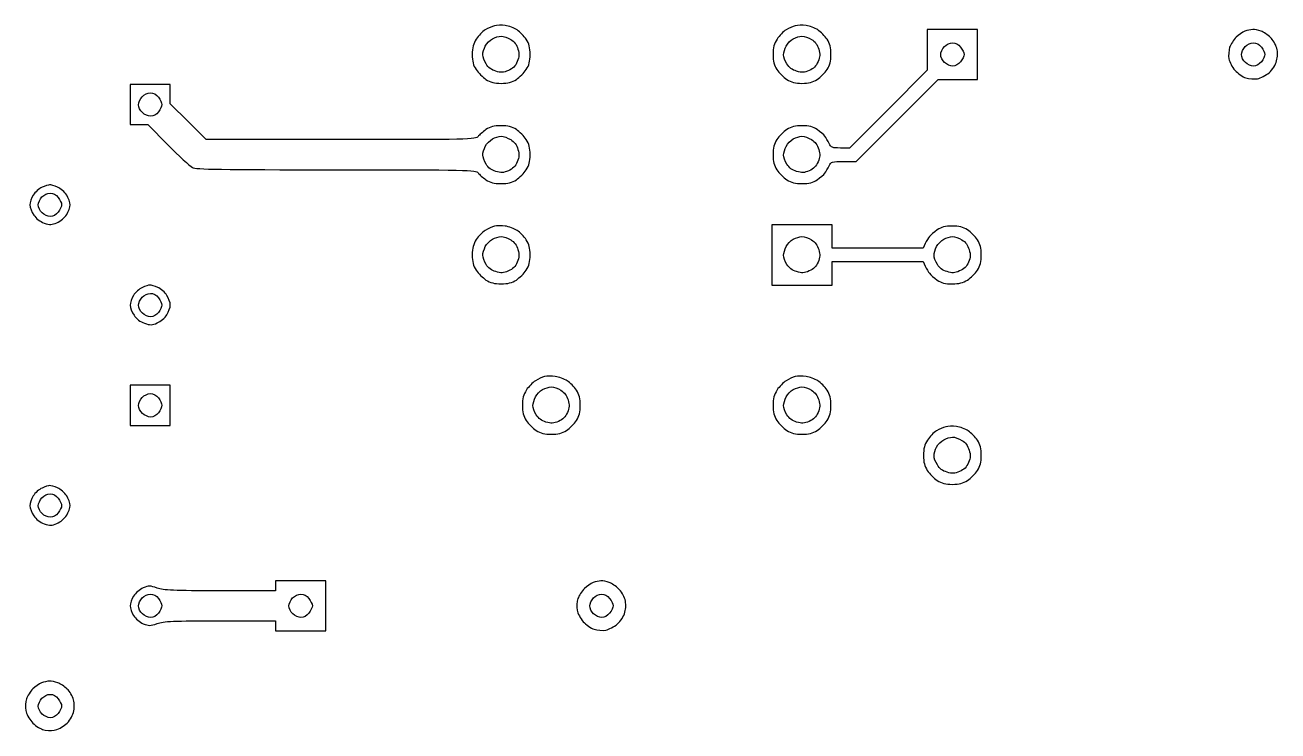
# Model space of a CAD drawing. Extents: x 10 to 117, y 25 to 87.
# Drawn here: x 16.31 to 56.64, y 64.07 to 86.8 of the extents above; entities that cross this region are included whole.
import ezdxf

# ---------------------------------------------------------------- set-up
doc = ezdxf.new("R2010")
doc.units = 0
doc.layers.get('0').update_dxf_attribs({"linetype": 'CONTINUOUS'})

msp = doc.modelspace()

# ---------------------------------------------------------------- linework, layer by layer
at = {"color": 7}
for p, q in [((31.763533, 86.787147), (31.763533, 86.787146)), ((41.447537, 86.787147), (41.447537, 86.787146)), ((31.634399, 86.448206), (31.634413, 86.448206)), ((41.318431, 86.448206), (41.318417, 86.448206)), ((46.160419, 86.663406), (45.353419, 86.663406)), ((45.353419, 86.663406), (45.353419, 86.001666)), ((46.967419, 86.663406), (46.160419, 86.663406)), ((46.160419, 86.663406), (46.160419, 86.663406)), ((46.967419, 85.856405), (46.967419, 86.663406)), ((55.828283, 86.658024), (55.828283, 86.658026)), ((45.353419, 86.001666), (45.353419, 85.345305)), ((46.16581, 86.233006), (46.16581, 86.233006)), ((55.849788, 86.233006), (55.849788, 86.233006)), ((46.967419, 85.049405), (46.967419, 85.856405)), ((45.353419, 85.345305), (44.099878, 84.091765)), ((20.336408, 84.888005), (19.690808, 84.888005)), ((19.690808, 84.888005), (19.690808, 84.242405)), ((20.982009, 84.888005), (20.336408, 84.888005)), ((20.336408, 84.888005), (20.336408, 84.888005)), ((20.982009, 84.581345), (20.982009, 84.888005)), ((44.385018, 83.731305), (45.70312, 85.049405)), ((45.70312, 85.049405), (46.33258, 85.049405)), ((46.33258, 85.049405), (46.967419, 85.049405)), ((20.341788, 84.619005), (20.341788, 84.619005)), ((20.982009, 84.269305), (20.982009, 84.581345)), ((19.690808, 84.242405), (19.690808, 83.596805)), ((21.557669, 83.693645), (20.982009, 84.269305)), ((44.099878, 84.091765), (42.851716, 82.843604)), ((19.690808, 83.596805), (19.975948, 83.596805)), ((19.975948, 83.596805), (20.255708, 83.596805)), ((20.255708, 83.596805), (20.901309, 82.945824)), ((22.138709, 83.112604), (21.557669, 83.693645)), ((43.066916, 82.413204), (44.385018, 83.731305)), ((26.480371, 83.112604), (22.138709, 83.112604)), ((31.634399, 83.220205), (31.634413, 83.220204)), ((41.318442, 83.220205), (41.318428, 83.220204)), ((42.851716, 82.843604), (42.555818, 82.843604)), ((42.663418, 82.413204), (43.066916, 82.413204)), ((17.097647, 81.660005), (17.097647, 81.660004)), ((17.113787, 81.391004), (17.113787, 81.391004)), ((31.763533, 80.331144), (31.763533, 80.331143)), ((41.318417, 80.368803), (40.350017, 80.368803)), ((40.350017, 80.368803), (40.350017, 79.400403)), ((42.286817, 80.368803), (41.318417, 80.368803)), ((41.318417, 80.368803), (41.318417, 80.368803)), ((42.286817, 79.992203), (42.286817, 80.368803)), ((31.634399, 79.992204), (31.634413, 79.992203)), ((41.318431, 79.992204), (41.318417, 79.992203)), ((42.286817, 79.615603), (42.286817, 79.992203)), ((46.160433, 79.992204), (46.160419, 79.992203)), ((43.755558, 79.615603), (42.286817, 79.615603)), ((45.218917, 79.615603), (43.755558, 79.615603)), ((45.288858, 79.766243), (45.218917, 79.615603)), ((40.350017, 79.400403), (40.350017, 78.432002)), ((42.286817, 78.808603), (42.286817, 79.185203)), ((42.286817, 79.185203), (43.755558, 79.185203)), ((43.755558, 79.185203), (45.218917, 79.185203)), ((45.218917, 79.185203), (45.288858, 79.039943)), ((42.286817, 78.432002), (42.286817, 78.808603)), ((20.325648, 78.432004), (20.325648, 78.432002)), ((40.350017, 78.432002), (41.318417, 78.432002)), ((41.318417, 78.432002), (42.286817, 78.432002)), ((20.341789, 78.163002), (20.341789, 78.163002)), ((33.377533, 75.489142), (33.377533, 75.489141)), ((41.447537, 75.489142), (41.447537, 75.489141)), ((20.336408, 75.204001), (19.690808, 75.204001)), ((19.690808, 75.204001), (19.690808, 74.558401)), ((20.982009, 75.204001), (20.336408, 75.204001)), ((20.336408, 75.204001), (20.336408, 75.204001)), ((20.982009, 74.558401), (20.982009, 75.204001)), ((33.248428, 75.150202), (33.248414, 75.150201)), ((41.318431, 75.150202), (41.318417, 75.150201)), ((20.341788, 74.935001), (20.341788, 74.935001)), ((19.690808, 74.558401), (19.690808, 73.912801)), ((20.982009, 73.912801), (20.982009, 74.558401)), ((19.690808, 73.912801), (20.336408, 73.912801)), ((20.336408, 73.912801), (20.982009, 73.912801)), ((46.289539, 73.875141), (46.289539, 73.875141)), ((46.160433, 73.536201), (46.160419, 73.5362)), ((17.097647, 71.976001), (17.097647, 71.976)), ((17.113787, 71.707), (17.113787, 71.707)), ((24.37141, 68.586598), (22.590629, 68.586598)), ((25.17841, 68.909398), (24.37141, 68.909398)), ((24.37141, 68.909398), (24.37141, 68.747998)), ((24.37141, 68.747998), (24.37141, 68.586598)), ((25.17841, 68.909397), (25.17841, 68.909398)), ((25.985411, 68.909397), (25.17841, 68.909397)), ((25.985411, 68.102396), (25.985411, 68.909397)), ((34.846271, 68.90402), (34.846274, 68.904018)), ((20.341788, 68.478998), (20.341788, 68.478998)), ((25.18379, 68.478998), (25.18379, 68.478998)), ((34.867808, 68.478998), (34.867808, 68.478998)), ((25.985411, 67.295396), (25.985411, 68.102396)), ((22.590629, 67.618196), (24.37141, 67.618196)), ((24.37141, 67.618196), (24.37141, 67.456796)), ((24.37141, 67.456796), (24.37141, 67.295396)), ((24.37141, 67.295396), (25.17841, 67.295396)), ((25.17841, 67.295396), (25.985411, 67.295396)), ((17.092267, 65.676023), (17.092267, 65.676017)), ((17.113787, 65.250997), (17.113787, 65.250997))]:
    msp.add_line(p, q, dxfattribs=at)
for points in [[(31.419213, 86.781767), (31.343894, 86.760247), (31.209392, 86.701067), (31.123314, 86.647267)], [(31.763533, 86.787146), (31.650553, 86.803286), (31.494532, 86.797907), (31.419213, 86.781767)], [(32.145515, 86.647267), (32.054052, 86.706447), (31.881894, 86.771007), (31.763533, 86.787147)], [(41.103217, 86.781767), (41.027898, 86.760247), (40.893396, 86.701067), (40.807318, 86.647267)], [(41.447537, 86.787146), (41.334557, 86.803286), (41.178536, 86.797907), (41.103217, 86.781767)], [(41.829516, 86.647267), (41.738056, 86.706447), (41.565898, 86.771007), (41.447537, 86.787147)], [(30.832792, 86.351367), (30.735953, 86.200726), (30.703672, 86.076986), (30.703672, 85.856406)], [(31.123314, 86.647267), (31.031852, 86.593467), (30.902732, 86.458967), (30.832792, 86.351367)], [(31.1233, 86.125406), (31.166339, 86.211486), (31.273939, 86.319086), (31.354638, 86.362126)], [(31.354638, 86.362126), (31.435339, 86.410546), (31.559079, 86.442826), (31.634399, 86.448206)], [(31.634413, 86.448206), (31.709733, 86.448206), (31.844234, 86.399786), (31.941073, 86.340606)], [(31.941073, 86.340606), (32.054052, 86.276046), (32.134754, 86.168446), (32.172413, 86.028566)], [(32.441413, 86.345987), (32.371473, 86.448207), (32.236974, 86.588087), (32.145515, 86.647267)], [(32.565154, 85.856406), (32.565154, 86.076986), (32.532873, 86.200726), (32.441413, 86.345987)], [(40.516796, 86.351367), (40.419957, 86.200726), (40.387676, 86.076986), (40.387676, 85.856406)], [(40.807318, 86.647267), (40.715856, 86.593467), (40.586736, 86.458967), (40.516796, 86.351367)], [(40.807332, 86.125406), (40.850371, 86.211486), (40.957971, 86.319086), (41.03867, 86.362126)], [(41.03867, 86.362126), (41.119371, 86.410546), (41.243112, 86.442826), (41.318431, 86.448206)], [(41.318417, 86.448206), (41.393737, 86.448206), (41.528238, 86.399786), (41.625077, 86.340606)], [(41.625077, 86.340606), (41.738056, 86.276046), (41.818758, 86.168446), (41.856417, 86.028566)], [(42.125417, 86.345987), (42.055477, 86.448207), (41.920978, 86.588087), (41.829516, 86.647267)], [(42.249158, 85.856406), (42.249158, 86.076986), (42.216877, 86.200726), (42.125417, 86.345987)], [(55.295662, 86.410546), (55.214963, 86.329846), (55.118121, 86.184586), (55.085844, 86.087746)], [(55.575423, 86.604226), (55.500103, 86.571946), (55.376363, 86.485866), (55.295662, 86.410546)], [(55.828283, 86.658026), (55.763722, 86.658026), (55.650742, 86.631124), (55.575423, 86.604226)], [(56.097283, 86.604224), (56.011202, 86.636504), (55.892844, 86.663404), (55.828283, 86.658024)], [(56.398564, 86.405164), (56.312483, 86.485864), (56.177984, 86.577324), (56.097283, 86.604224)], [(56.603003, 86.060844), (56.570722, 86.173824), (56.479262, 86.329844), (56.398564, 86.405164)], [(31.042599, 85.845646), (31.042599, 85.915586), (31.080258, 86.039326), (31.1233, 86.125406)], [(32.172413, 86.028566), (32.226213, 85.861785), (32.220834, 85.786465), (32.15088, 85.625065)], [(40.726631, 85.845646), (40.726631, 85.915586), (40.764291, 86.039326), (40.807332, 86.125406)], [(41.856417, 86.028566), (41.910217, 85.861785), (41.904838, 85.786465), (41.834912, 85.625065)], [(45.78383, 85.851025), (45.78383, 85.920966), (45.83763, 86.039326), (45.902191, 86.109266)], [(45.902191, 86.109266), (45.96675, 86.179206), (46.079729, 86.233006), (46.16581, 86.233006)], [(46.16581, 86.233006), (46.262651, 86.233006), (46.354111, 86.184586), (46.424051, 86.093126)], [(46.424051, 86.093126), (46.48861, 86.012426), (46.537031, 85.910206), (46.537031, 85.856405)], [(55.085844, 86.087746), (55.053563, 85.985526), (55.042802, 85.818745), (55.06431, 85.716525)], [(55.467809, 85.851025), (55.467809, 85.920966), (55.521609, 86.039326), (55.58617, 86.109266)], [(55.58617, 86.109266), (55.650728, 86.179206), (55.763708, 86.233006), (55.849788, 86.233006)], [(55.849788, 86.233006), (55.94663, 86.233006), (56.03809, 86.184586), (56.10803, 86.093126)], [(56.10803, 86.093126), (56.172588, 86.012426), (56.221009, 85.910206), (56.221009, 85.856405)], [(56.597612, 85.646584), (56.635272, 85.791844), (56.640651, 85.920964), (56.603003, 86.060844)], [(30.703672, 85.856406), (30.703672, 85.635826), (30.735953, 85.512086), (30.827413, 85.366826)], [(31.150199, 85.549746), (31.09102, 85.646586), (31.042599, 85.775706), (31.042599, 85.845646)], [(31.462238, 85.318406), (31.32236, 85.356066), (31.21476, 85.436766), (31.150199, 85.549746)], [(32.15088, 85.625065), (32.091701, 85.479805), (32.010999, 85.399105), (31.865739, 85.339925)], [(32.441413, 85.366826), (32.532873, 85.512086), (32.565154, 85.635826), (32.565154, 85.856406)], [(40.387676, 85.856406), (40.387676, 85.635826), (40.419957, 85.512086), (40.511417, 85.366826)], [(40.834231, 85.549746), (40.775052, 85.646586), (40.726631, 85.775706), (40.726631, 85.845646)], [(41.14627, 85.318406), (41.006392, 85.356066), (40.898792, 85.436766), (40.834231, 85.549746)], [(41.834912, 85.625065), (41.77573, 85.479805), (41.695031, 85.399105), (41.549772, 85.339925)], [(42.125417, 85.366826), (42.216877, 85.512086), (42.249158, 85.635826), (42.249158, 85.856406)], [(45.907571, 85.598165), (45.83763, 85.662725), (45.78383, 85.775705), (45.78383, 85.851025)], [(46.171191, 85.479805), (46.095869, 85.479805), (45.977511, 85.533605), (45.907571, 85.598165)], [(46.424051, 85.619685), (46.354111, 85.533605), (46.262651, 85.479805), (46.171191, 85.479805)], [(46.537031, 85.856405), (46.537031, 85.802605), (46.48861, 85.700385), (46.424051, 85.619685)], [(55.06431, 85.716525), (55.080453, 85.614305), (55.166531, 85.447525), (55.257991, 85.345305)], [(55.591549, 85.598165), (55.521609, 85.662725), (55.467809, 85.775705), (55.467809, 85.851025)], [(55.85517, 85.479805), (55.779848, 85.479805), (55.661489, 85.533605), (55.591549, 85.598165)], [(56.10803, 85.619685), (56.03809, 85.533605), (55.94663, 85.479805), (55.85517, 85.479805)], [(56.221009, 85.856405), (56.221009, 85.802605), (56.172588, 85.700385), (56.10803, 85.619685)], [(56.355511, 85.269984), (56.468493, 85.366824), (56.565332, 85.522844), (56.597612, 85.646584)], [(30.827413, 85.366826), (30.897353, 85.264606), (31.042613, 85.119346), (31.144834, 85.049406)], [(31.865739, 85.339925), (31.704339, 85.269985), (31.62902, 85.264605), (31.462238, 85.318406)], [(32.123992, 85.049406), (32.226213, 85.119346), (32.371473, 85.264606), (32.441413, 85.366826)], [(40.511417, 85.366826), (40.581357, 85.264606), (40.726617, 85.119346), (40.828838, 85.049406)], [(41.549772, 85.339925), (41.388371, 85.269985), (41.313052, 85.264605), (41.14627, 85.318406)], [(41.807996, 85.049406), (41.910217, 85.119346), (42.055477, 85.264606), (42.125417, 85.366826)], [(55.257991, 85.345305), (55.344071, 85.248465), (55.505471, 85.135485), (55.607692, 85.103205)], [(55.984292, 85.076304), (56.08651, 85.092444), (56.253293, 85.183904), (56.355511, 85.269984)], [(31.144834, 85.049406), (31.290093, 84.957946), (31.413834, 84.925666), (31.634413, 84.925666)], [(31.634413, 84.925666), (31.854992, 84.925666), (31.978733, 84.957946), (32.123992, 85.049406)], [(40.828838, 85.049406), (40.974097, 84.957946), (41.097838, 84.925666), (41.318417, 84.925666)], [(41.318417, 84.925666), (41.538996, 84.925666), (41.662737, 84.957946), (41.807996, 85.049406)], [(55.607692, 85.103205), (55.70991, 85.065545), (55.882072, 85.054785), (55.984292, 85.076304)], [(19.959807, 84.237025), (19.959807, 84.306965), (20.013607, 84.425325), (20.078167, 84.495265)], [(20.078167, 84.495265), (20.142727, 84.565205), (20.255708, 84.619005), (20.341788, 84.619005)], [(20.341788, 84.619005), (20.438628, 84.619005), (20.530088, 84.570585), (20.600028, 84.479125)], [(20.600028, 84.479125), (20.664588, 84.398425), (20.713008, 84.296205), (20.713008, 84.242405)], [(20.083547, 83.984165), (20.013607, 84.048725), (19.959807, 84.161705), (19.959807, 84.237025)], [(20.347168, 83.865805), (20.271848, 83.865805), (20.153487, 83.919605), (20.083547, 83.984165)], [(20.600028, 84.005685), (20.530088, 83.919605), (20.438628, 83.865805), (20.347168, 83.865805)], [(20.713008, 84.242405), (20.713008, 84.188605), (20.664588, 84.086385), (20.600028, 84.005685)], [(31.629034, 83.559145), (31.397694, 83.559145), (31.284712, 83.532243), (31.144834, 83.435404)], [(32.123992, 83.435404), (31.978733, 83.526865), (31.854992, 83.559145), (31.629034, 83.559145)], [(41.323796, 83.559145), (41.097838, 83.559145), (40.974097, 83.526865), (40.828838, 83.435404)], [(41.807996, 83.435404), (41.668116, 83.532245), (41.555137, 83.559145), (41.323796, 83.559145)], [(30.891974, 83.209444), (30.827413, 83.117984), (30.590693, 83.112604), (26.480371, 83.112604)], [(31.144834, 83.435404), (31.042613, 83.365464), (30.929634, 83.263244), (30.891974, 83.209444)], [(31.1233, 82.897405), (31.166339, 82.983485), (31.273939, 83.091085), (31.354638, 83.134125)], [(31.354638, 83.134125), (31.435339, 83.182545), (31.559079, 83.214825), (31.634399, 83.220205)], [(31.634413, 83.220204), (31.709733, 83.220204), (31.844234, 83.171784), (31.941073, 83.112604)], [(31.941073, 83.112604), (32.054052, 83.048044), (32.134754, 82.940444), (32.172413, 82.800564)], [(32.441413, 83.117984), (32.371473, 83.220204), (32.226213, 83.365464), (32.123992, 83.435404)], [(32.565154, 82.628404), (32.565154, 82.848984), (32.532873, 82.972724), (32.441413, 83.117984)], [(40.511417, 83.117984), (40.419957, 82.972724), (40.387676, 82.848984), (40.387676, 82.628404)], [(40.828838, 83.435404), (40.726617, 83.365464), (40.581357, 83.220204), (40.511417, 83.117984)], [(40.807344, 82.897405), (40.850383, 82.983485), (40.957983, 83.091085), (41.038681, 83.134125)], [(41.038681, 83.134125), (41.119383, 83.182545), (41.243123, 83.214825), (41.318442, 83.220205)], [(41.318428, 83.220204), (41.393748, 83.220204), (41.528249, 83.171784), (41.625088, 83.112604)], [(41.625088, 83.112604), (41.738067, 83.048044), (41.818769, 82.940444), (41.856429, 82.800564)], [(42.055477, 83.220204), (42.023197, 83.268624), (41.910217, 83.360084), (41.807996, 83.435404)], [(42.189979, 82.994244), (42.152316, 83.074944), (42.093137, 83.177164), (42.055477, 83.220204)], [(20.901309, 82.945824), (21.256389, 82.590744), (21.611469, 82.262564), (21.692169, 82.219524)], [(31.042599, 82.617645), (31.042599, 82.687585), (31.080258, 82.811325), (31.1233, 82.897405)], [(32.172413, 82.800564), (32.226213, 82.633784), (32.220834, 82.558464), (32.15088, 82.397064)], [(40.726642, 82.617645), (40.726642, 82.687585), (40.764302, 82.811325), (40.807344, 82.897405)], [(41.856429, 82.800564), (41.910229, 82.633784), (41.904849, 82.558464), (41.834923, 82.397064)], [(42.555818, 82.843604), (42.286817, 82.843604), (42.254537, 82.854365), (42.189979, 82.994244)], [(31.150199, 82.321745), (31.09102, 82.418585), (31.042599, 82.547705), (31.042599, 82.617645)], [(31.462238, 82.090404), (31.32236, 82.128065), (31.21476, 82.208765), (31.150199, 82.321745)], [(32.15088, 82.397064), (32.091701, 82.251804), (32.010999, 82.171104), (31.865739, 82.111924)], [(32.441413, 82.138824), (32.532873, 82.284084), (32.565154, 82.407824), (32.565154, 82.628404)], [(40.387676, 82.628404), (40.387676, 82.407824), (40.419957, 82.284084), (40.511417, 82.138824)], [(40.834242, 82.321745), (40.775063, 82.418585), (40.726642, 82.547705), (40.726642, 82.617645)], [(41.146281, 82.090404), (41.006403, 82.128065), (40.898803, 82.208765), (40.834242, 82.321745)], [(41.834923, 82.397064), (41.775741, 82.251804), (41.695043, 82.171104), (41.549783, 82.111924)], [(42.189979, 82.267944), (42.254537, 82.407824), (42.276056, 82.413204), (42.663418, 82.413204)], [(21.692169, 82.219524), (21.815909, 82.154964), (22.536829, 82.144204), (26.329731, 82.144204)], [(26.329731, 82.144204), (30.585311, 82.144204), (30.827413, 82.138825), (30.891974, 82.047364)], [(30.891974, 82.047364), (30.929634, 81.993564), (31.042613, 81.891344), (31.144834, 81.821404)], [(31.865739, 82.111924), (31.704339, 82.041984), (31.62902, 82.036604), (31.462238, 82.090404)], [(32.123992, 81.821404), (32.226213, 81.891344), (32.371473, 82.036604), (32.441413, 82.138824)], [(40.511417, 82.138824), (40.581357, 82.036604), (40.726617, 81.891344), (40.828838, 81.821404)], [(41.549783, 82.111924), (41.388383, 82.041984), (41.313063, 82.036604), (41.146281, 82.090404)], [(41.807996, 81.821404), (41.910217, 81.896724), (42.023197, 81.988184), (42.055477, 82.036604)], [(42.055477, 82.036604), (42.093137, 82.079644), (42.152316, 82.181864), (42.189979, 82.267944)], [(16.855547, 81.579304), (16.758707, 81.536264), (16.629587, 81.423284), (16.570407, 81.326444)], [(17.097647, 81.660004), (17.059987, 81.654625), (16.947007, 81.622344), (16.855547, 81.579304)], [(17.350507, 81.584685), (17.248287, 81.627725), (17.135307, 81.660005), (17.097647, 81.660005)], [(17.646407, 81.326445), (17.587227, 81.423285), (17.452727, 81.541645), (17.350507, 81.584685)], [(31.144834, 81.821404), (31.284712, 81.724564), (31.397694, 81.697664), (31.629034, 81.697664)], [(31.629034, 81.697664), (31.854992, 81.697664), (31.978733, 81.729944), (32.123992, 81.821404)], [(40.828838, 81.821404), (40.974097, 81.729944), (41.097838, 81.697664), (41.323796, 81.697664)], [(41.323796, 81.697664), (41.555137, 81.697664), (41.668116, 81.724562), (41.807996, 81.821404)], [(16.570407, 81.326444), (16.511227, 81.229604), (16.462807, 81.084344), (16.462807, 81.009023)], [(16.731807, 81.009023), (16.731807, 81.078964), (16.785607, 81.197324), (16.850167, 81.267264)], [(16.850167, 81.267264), (16.914727, 81.337204), (17.027707, 81.391004), (17.113787, 81.391004)], [(17.113787, 81.391004), (17.210627, 81.391004), (17.302087, 81.342584), (17.372027, 81.251124)], [(17.372027, 81.251124), (17.436587, 81.170424), (17.485008, 81.068204), (17.485008, 81.014403)], [(17.754007, 81.014405), (17.754007, 81.089725), (17.705587, 81.229605), (17.646407, 81.326445)], [(16.462807, 81.009023), (16.462807, 80.933703), (16.516607, 80.788443), (16.586547, 80.686223)], [(16.586547, 80.686223), (16.661867, 80.573243), (16.790987, 80.476403), (16.920107, 80.427983)], [(16.855547, 80.756163), (16.785607, 80.820723), (16.731807, 80.933703), (16.731807, 81.009023)], [(17.119167, 80.637803), (17.043847, 80.637803), (16.925487, 80.691603), (16.855547, 80.756163)], [(17.372027, 80.777683), (17.302087, 80.691603), (17.210627, 80.637803), (17.119167, 80.637803)], [(17.334367, 80.438744), (17.447347, 80.487164), (17.581847, 80.600144), (17.646407, 80.702364)], [(17.485008, 81.014403), (17.485008, 80.960603), (17.436587, 80.858383), (17.372027, 80.777683)], [(17.646407, 80.702364), (17.705587, 80.799205), (17.754007, 80.939085), (17.754007, 81.014405)], [(16.920107, 80.427983), (17.108407, 80.363423), (17.162207, 80.368803), (17.334367, 80.438744)], [(31.419213, 80.325764), (31.343894, 80.304245), (31.209392, 80.245064), (31.123314, 80.191264)], [(31.763533, 80.331143), (31.650553, 80.347283), (31.494532, 80.341904), (31.419213, 80.325764)], [(32.145515, 80.191264), (32.054052, 80.250444), (31.881894, 80.315004), (31.763533, 80.331144)], [(46.15504, 80.331143), (45.9237, 80.331143), (45.810718, 80.304245), (45.67084, 80.207403)], [(46.649998, 80.207403), (46.504739, 80.298863), (46.380998, 80.331143), (46.15504, 80.331143)], [(30.832792, 79.895364), (30.735953, 79.744724), (30.703672, 79.620984), (30.703672, 79.400404)], [(31.123314, 80.191264), (31.031852, 80.137464), (30.902732, 80.002964), (30.832792, 79.895364)], [(31.1233, 79.669403), (31.166339, 79.755484), (31.273939, 79.863084), (31.354638, 79.906124)], [(31.354638, 79.906124), (31.435339, 79.954544), (31.559079, 79.986824), (31.634399, 79.992204)], [(31.634413, 79.992203), (31.709733, 79.992203), (31.844234, 79.943783), (31.941073, 79.884603)], [(31.941073, 79.884603), (32.054052, 79.820043), (32.134754, 79.712443), (32.172413, 79.572563)], [(32.441413, 79.889984), (32.371473, 79.992204), (32.236974, 80.132084), (32.145515, 80.191264)], [(32.565154, 79.400404), (32.565154, 79.620984), (32.532873, 79.744724), (32.441413, 79.889984)], [(40.807332, 79.669403), (40.850371, 79.755484), (40.957971, 79.863084), (41.03867, 79.906124)], [(41.03867, 79.906124), (41.119371, 79.954544), (41.243112, 79.986824), (41.318431, 79.992204)], [(41.318417, 79.992203), (41.393737, 79.992203), (41.528238, 79.943783), (41.625077, 79.884603)], [(41.625077, 79.884603), (41.738056, 79.820043), (41.818758, 79.712443), (41.856417, 79.572563)], [(45.423359, 79.992203), (45.385699, 79.949163), (45.326517, 79.846943), (45.288858, 79.766243)], [(45.67084, 80.207403), (45.568619, 80.132083), (45.45564, 80.040623), (45.423359, 79.992203)], [(45.649332, 79.669403), (45.692373, 79.755484), (45.799973, 79.863084), (45.880672, 79.906124)], [(45.880672, 79.906124), (45.961373, 79.954544), (46.085114, 79.986824), (46.160433, 79.992204)], [(46.160419, 79.992203), (46.235739, 79.992203), (46.37024, 79.943783), (46.467079, 79.884603)], [(46.467079, 79.884603), (46.580058, 79.820043), (46.66076, 79.712443), (46.698419, 79.572563)], [(46.967419, 79.889983), (46.897479, 79.992203), (46.752219, 80.137463), (46.649998, 80.207403)], [(47.09116, 79.400403), (47.09116, 79.620983), (47.058879, 79.744723), (46.967419, 79.889983)], [(31.042599, 79.389643), (31.042599, 79.459583), (31.080258, 79.583323), (31.1233, 79.669403)], [(32.172413, 79.572563), (32.226213, 79.405783), (32.220834, 79.330463), (32.15088, 79.169063)], [(40.726631, 79.389643), (40.726631, 79.459583), (40.764291, 79.583323), (40.807332, 79.669403)], [(41.856417, 79.572563), (41.910217, 79.405783), (41.904838, 79.330463), (41.834912, 79.169063)], [(45.568633, 79.389643), (45.568633, 79.459583), (45.606293, 79.583323), (45.649332, 79.669403)], [(46.698419, 79.572563), (46.752219, 79.405783), (46.74684, 79.330463), (46.676914, 79.169063)], [(30.703672, 79.400404), (30.703672, 79.179824), (30.735953, 79.056084), (30.827413, 78.910823)], [(31.150199, 79.093743), (31.09102, 79.190583), (31.042599, 79.319703), (31.042599, 79.389643)], [(31.462238, 78.862403), (31.32236, 78.900063), (31.21476, 78.980763), (31.150199, 79.093743)], [(32.15088, 79.169063), (32.091701, 79.023803), (32.010999, 78.943103), (31.865739, 78.883923)], [(32.441413, 78.910823), (32.532873, 79.056084), (32.565154, 79.179824), (32.565154, 79.400404)], [(40.834231, 79.093743), (40.775052, 79.190583), (40.726631, 79.319703), (40.726631, 79.389643)], [(41.14627, 78.862403), (41.006392, 78.900063), (40.898792, 78.980763), (40.834231, 79.093743)], [(41.834912, 79.169063), (41.77573, 79.023803), (41.695031, 78.943103), (41.549772, 78.883923)], [(45.676233, 79.093743), (45.617054, 79.190583), (45.568633, 79.319703), (45.568633, 79.389643)], [(45.988272, 78.862403), (45.848394, 78.900063), (45.740794, 78.980763), (45.676233, 79.093743)], [(46.676914, 79.169063), (46.617732, 79.023803), (46.537033, 78.943103), (46.391774, 78.883923)], [(46.967419, 78.910823), (47.058879, 79.056083), (47.09116, 79.179823), (47.09116, 79.400403)], [(30.827413, 78.910823), (30.897353, 78.808603), (31.042613, 78.663343), (31.144834, 78.593403)], [(31.865739, 78.883923), (31.704339, 78.813983), (31.62902, 78.808603), (31.462238, 78.862403)], [(32.123992, 78.593403), (32.226213, 78.663343), (32.371473, 78.808603), (32.441413, 78.910823)], [(41.549772, 78.883923), (41.388371, 78.813983), (41.313052, 78.808603), (41.14627, 78.862403)], [(45.288858, 79.039943), (45.326517, 78.953863), (45.385699, 78.851643), (45.423359, 78.808603)], [(45.423359, 78.808603), (45.45564, 78.760183), (45.568619, 78.668723), (45.67084, 78.593402)], [(46.391774, 78.883923), (46.230373, 78.813983), (46.155054, 78.808603), (45.988272, 78.862403)], [(46.649998, 78.593402), (46.752219, 78.663343), (46.897479, 78.808603), (46.967419, 78.910823)], [(20.083548, 78.351302), (19.986708, 78.308262), (19.857588, 78.195282), (19.798408, 78.098442)], [(20.325648, 78.432002), (20.287988, 78.426623), (20.175008, 78.394342), (20.083548, 78.351302)], [(20.578509, 78.356684), (20.476288, 78.399724), (20.363308, 78.432004), (20.325648, 78.432004)], [(20.874409, 78.098443), (20.815229, 78.195283), (20.680729, 78.313644), (20.578509, 78.356684)], [(31.144834, 78.593403), (31.290093, 78.501943), (31.413834, 78.469663), (31.634413, 78.469663)], [(31.634413, 78.469663), (31.854992, 78.469663), (31.978733, 78.501943), (32.123992, 78.593403)], [(45.67084, 78.593402), (45.810718, 78.496562), (45.9237, 78.469662), (46.15504, 78.469662)], [(46.15504, 78.469662), (46.380998, 78.469662), (46.504739, 78.501942), (46.649998, 78.593402)], [(19.798408, 78.098442), (19.739228, 78.001602), (19.690808, 77.856342), (19.690808, 77.781022)], [(19.959809, 77.781022), (19.959809, 77.850962), (20.013609, 77.969322), (20.078169, 78.039262)], [(20.078169, 78.039262), (20.142729, 78.109202), (20.255709, 78.163002), (20.341789, 78.163002)], [(20.341789, 78.163002), (20.438629, 78.163002), (20.530089, 78.114582), (20.600029, 78.023122)], [(20.600029, 78.023122), (20.664589, 77.942422), (20.713009, 77.840202), (20.713009, 77.786402)], [(20.982009, 77.786403), (20.982009, 77.861723), (20.933589, 78.001603), (20.874409, 78.098443)], [(19.690808, 77.781022), (19.690808, 77.705702), (19.744608, 77.560442), (19.814548, 77.458222)], [(19.814548, 77.458222), (19.889868, 77.345242), (20.018988, 77.248402), (20.148108, 77.199982)], [(20.083549, 77.528162), (20.013609, 77.592722), (19.959809, 77.705702), (19.959809, 77.781022)], [(20.347169, 77.409802), (20.271849, 77.409802), (20.153489, 77.463602), (20.083549, 77.528162)], [(20.600029, 77.549682), (20.530089, 77.463602), (20.438629, 77.409802), (20.347169, 77.409802)], [(20.562368, 77.210743), (20.675349, 77.259163), (20.809849, 77.372143), (20.874409, 77.474363)], [(20.713009, 77.786402), (20.713009, 77.732602), (20.664589, 77.630382), (20.600029, 77.549682)], [(20.874409, 77.474363), (20.933589, 77.571203), (20.982009, 77.711083), (20.982009, 77.786403)], [(20.148108, 77.199982), (20.336408, 77.135422), (20.390208, 77.140802), (20.562368, 77.210743)], [(33.033214, 75.483762), (32.957894, 75.462243), (32.823393, 75.403062), (32.737315, 75.349262)], [(33.377533, 75.489141), (33.264554, 75.505281), (33.108533, 75.499902), (33.033214, 75.483762)], [(33.759513, 75.349262), (33.668053, 75.408442), (33.495894, 75.473002), (33.377533, 75.489142)], [(41.103217, 75.483762), (41.027898, 75.462243), (40.893396, 75.403062), (40.807318, 75.349262)], [(41.447537, 75.489141), (41.334557, 75.505281), (41.178536, 75.499902), (41.103217, 75.483762)], [(41.829516, 75.349262), (41.738056, 75.408442), (41.565898, 75.473002), (41.447537, 75.489142)], [(32.446793, 75.053362), (32.349954, 74.902722), (32.317673, 74.778982), (32.317673, 74.558402)], [(32.737315, 75.349262), (32.645852, 75.295462), (32.516733, 75.160962), (32.446793, 75.053362)], [(32.737329, 74.827401), (32.780368, 74.913482), (32.887968, 75.021082), (32.968667, 75.064122)], [(32.968667, 75.064122), (33.049368, 75.112542), (33.173108, 75.144822), (33.248428, 75.150202)], [(33.248414, 75.150201), (33.323733, 75.150201), (33.458235, 75.101781), (33.555074, 75.042601)], [(33.555074, 75.042601), (33.668053, 74.978041), (33.748754, 74.870441), (33.786414, 74.730561)], [(34.055414, 75.047982), (33.985474, 75.150202), (33.850975, 75.290082), (33.759513, 75.349262)], [(34.179154, 74.558402), (34.179154, 74.778982), (34.146874, 74.902722), (34.055414, 75.047982)], [(40.516796, 75.053362), (40.419957, 74.902722), (40.387676, 74.778982), (40.387676, 74.558402)], [(40.807318, 75.349262), (40.715856, 75.295462), (40.586736, 75.160962), (40.516796, 75.053362)], [(40.807332, 74.827401), (40.850371, 74.913482), (40.957971, 75.021082), (41.03867, 75.064122)], [(41.03867, 75.064122), (41.119371, 75.112542), (41.243112, 75.144822), (41.318431, 75.150202)], [(41.318417, 75.150201), (41.393737, 75.150201), (41.528238, 75.101781), (41.625077, 75.042601)], [(41.625077, 75.042601), (41.738056, 74.978041), (41.818758, 74.870441), (41.856417, 74.730561)], [(42.125417, 75.047982), (42.055477, 75.150202), (41.920978, 75.290082), (41.829516, 75.349262)], [(42.249158, 74.558402), (42.249158, 74.778982), (42.216877, 74.902722), (42.125417, 75.047982)], [(19.959807, 74.553021), (19.959807, 74.622961), (20.013607, 74.741321), (20.078167, 74.811261)], [(20.078167, 74.811261), (20.142727, 74.881201), (20.255708, 74.935001), (20.341788, 74.935001)], [(20.341788, 74.935001), (20.438628, 74.935001), (20.530088, 74.886581), (20.600028, 74.795121)], [(20.600028, 74.795121), (20.664588, 74.714421), (20.713008, 74.612201), (20.713008, 74.558401)], [(32.656628, 74.547641), (32.656628, 74.617581), (32.694287, 74.741321), (32.737329, 74.827401)], [(33.786414, 74.730561), (33.840214, 74.563781), (33.834835, 74.488461), (33.764909, 74.327061)], [(40.726631, 74.547641), (40.726631, 74.617581), (40.764291, 74.741321), (40.807332, 74.827401)], [(41.856417, 74.730561), (41.910217, 74.563781), (41.904838, 74.488461), (41.834912, 74.327061)], [(20.083547, 74.300161), (20.013607, 74.364721), (19.959807, 74.477701), (19.959807, 74.553021)], [(20.347168, 74.181801), (20.271848, 74.181801), (20.153487, 74.235601), (20.083547, 74.300161)], [(20.600028, 74.321681), (20.530088, 74.235601), (20.438628, 74.181801), (20.347168, 74.181801)], [(20.713008, 74.558401), (20.713008, 74.504601), (20.664588, 74.402381), (20.600028, 74.321681)], [(32.317673, 74.558402), (32.317673, 74.337822), (32.349954, 74.214082), (32.441413, 74.068821)], [(32.764228, 74.251741), (32.705048, 74.348581), (32.656628, 74.477701), (32.656628, 74.547641)], [(33.076267, 74.020401), (32.936389, 74.058061), (32.828789, 74.138761), (32.764228, 74.251741)], [(33.764909, 74.327061), (33.705727, 74.181801), (33.625028, 74.101101), (33.479768, 74.041921)], [(34.055414, 74.068821), (34.146874, 74.214082), (34.179154, 74.337822), (34.179154, 74.558402)], [(40.387676, 74.558402), (40.387676, 74.337822), (40.419957, 74.214082), (40.511417, 74.068821)], [(40.834231, 74.251741), (40.775052, 74.348581), (40.726631, 74.477701), (40.726631, 74.547641)], [(41.14627, 74.020401), (41.006392, 74.058061), (40.898792, 74.138761), (40.834231, 74.251741)], [(41.834912, 74.327061), (41.77573, 74.181801), (41.695031, 74.101101), (41.549772, 74.041921)], [(42.125417, 74.068821), (42.216877, 74.214082), (42.249158, 74.337822), (42.249158, 74.558402)], [(32.441413, 74.068821), (32.511354, 73.966601), (32.656613, 73.821341), (32.758834, 73.751401)], [(33.479768, 74.041921), (33.318368, 73.971981), (33.243049, 73.966601), (33.076267, 74.020401)], [(33.737993, 73.751401), (33.840214, 73.821341), (33.985474, 73.966601), (34.055414, 74.068821)], [(40.511417, 74.068821), (40.581357, 73.966601), (40.726617, 73.821341), (40.828838, 73.751401)], [(41.549772, 74.041921), (41.388371, 73.971981), (41.313052, 73.966601), (41.14627, 74.020401)], [(41.807996, 73.751401), (41.910217, 73.821341), (42.055477, 73.966601), (42.125417, 74.068821)], [(45.945219, 73.869761), (45.8699, 73.848242), (45.735398, 73.789061), (45.649317, 73.735261)], [(46.289539, 73.875141), (46.176559, 73.891281), (46.020538, 73.885902), (45.945219, 73.869761)], [(46.671518, 73.735261), (46.580058, 73.794441), (46.4079, 73.859001), (46.289539, 73.875141)], [(32.758834, 73.751401), (32.904094, 73.659941), (33.027834, 73.627661), (33.248414, 73.627661)], [(33.248414, 73.627661), (33.468993, 73.627661), (33.592733, 73.659941), (33.737993, 73.751401)], [(40.828838, 73.751401), (40.974097, 73.659941), (41.097838, 73.627661), (41.318417, 73.627661)], [(41.318417, 73.627661), (41.538996, 73.627661), (41.662737, 73.659941), (41.807996, 73.751401)], [(45.358798, 73.439361), (45.261959, 73.288721), (45.229678, 73.164981), (45.229678, 72.944401)], [(45.649317, 73.735261), (45.557858, 73.681461), (45.428738, 73.546961), (45.358798, 73.439361)], [(45.649332, 73.213401), (45.692373, 73.299481), (45.799973, 73.407081), (45.880672, 73.450121)], [(45.880672, 73.450121), (45.961373, 73.498541), (46.085114, 73.530821), (46.160433, 73.536201)], [(46.160419, 73.5362), (46.235739, 73.5362), (46.37024, 73.48778), (46.467079, 73.4286)], [(46.467079, 73.4286), (46.580058, 73.36404), (46.66076, 73.25644), (46.698419, 73.11656)], [(46.967419, 73.433981), (46.897479, 73.536201), (46.76298, 73.676081), (46.671518, 73.735261)], [(47.09116, 72.944401), (47.09116, 73.164981), (47.058879, 73.288721), (46.967419, 73.433981)], [(45.568633, 72.933641), (45.568633, 73.003581), (45.606293, 73.127321), (45.649332, 73.213401)], [(46.698419, 73.11656), (46.752219, 72.94978), (46.74684, 72.87446), (46.676914, 72.71306)], [(45.229678, 72.944401), (45.229678, 72.723821), (45.261959, 72.600081), (45.353419, 72.454821)], [(45.676233, 72.637741), (45.617054, 72.734581), (45.568633, 72.863701), (45.568633, 72.933641)], [(45.988272, 72.4064), (45.848394, 72.444061), (45.740794, 72.524761), (45.676233, 72.637741)], [(46.676914, 72.71306), (46.617732, 72.5678), (46.537033, 72.4871), (46.391774, 72.42792)], [(46.967419, 72.454821), (47.058879, 72.600081), (47.09116, 72.723821), (47.09116, 72.944401)], [(45.353419, 72.454821), (45.423359, 72.352601), (45.568619, 72.207341), (45.67084, 72.137401)], [(46.391774, 72.42792), (46.230373, 72.35798), (46.155054, 72.3526), (45.988272, 72.4064)], [(46.649998, 72.137401), (46.752219, 72.207341), (46.897479, 72.352601), (46.967419, 72.454821)], [(16.855547, 71.8953), (16.758707, 71.85226), (16.629587, 71.73928), (16.570407, 71.64244)], [(17.097647, 71.976), (17.059987, 71.970621), (16.947007, 71.93834), (16.855547, 71.8953)], [(17.350507, 71.900681), (17.248287, 71.943721), (17.135307, 71.976001), (17.097647, 71.976001)], [(17.646407, 71.642441), (17.587227, 71.739281), (17.452727, 71.857641), (17.350507, 71.900681)], [(45.67084, 72.137401), (45.816099, 72.045941), (45.93984, 72.013661), (46.160419, 72.013661)], [(46.160419, 72.013661), (46.380998, 72.013661), (46.504739, 72.045941), (46.649998, 72.137401)], [(16.570407, 71.64244), (16.511227, 71.5456), (16.462807, 71.40034), (16.462807, 71.325019)], [(16.731807, 71.325019), (16.731807, 71.39496), (16.785607, 71.51332), (16.850167, 71.58326)], [(16.850167, 71.58326), (16.914727, 71.6532), (17.027707, 71.707), (17.113787, 71.707)], [(17.113787, 71.707), (17.210627, 71.707), (17.302087, 71.65858), (17.372027, 71.56712)], [(17.372027, 71.56712), (17.436587, 71.48642), (17.485008, 71.3842), (17.485008, 71.330399)], [(17.754007, 71.330401), (17.754007, 71.405721), (17.705587, 71.545601), (17.646407, 71.642441)], [(16.462807, 71.325019), (16.462807, 71.249699), (16.516607, 71.104439), (16.586547, 71.002219)], [(16.586547, 71.002219), (16.661867, 70.889239), (16.790987, 70.792399), (16.920107, 70.743979)], [(16.855547, 71.072159), (16.785607, 71.136719), (16.731807, 71.249699), (16.731807, 71.325019)], [(17.119167, 70.953799), (17.043847, 70.953799), (16.925487, 71.007599), (16.855547, 71.072159)], [(17.372027, 71.093679), (17.302087, 71.007599), (17.210627, 70.953799), (17.119167, 70.953799)], [(17.334367, 70.75474), (17.447347, 70.80316), (17.581847, 70.91614), (17.646407, 71.01836)], [(17.485008, 71.330399), (17.485008, 71.276599), (17.436587, 71.174379), (17.372027, 71.093679)], [(17.646407, 71.01836), (17.705587, 71.115201), (17.754007, 71.255081), (17.754007, 71.330401)], [(16.920107, 70.743979), (17.108407, 70.679419), (17.162207, 70.684799), (17.334367, 70.75474)], [(20.110448, 68.678058), (19.997468, 68.629638), (19.862968, 68.516657), (19.798408, 68.414437)], [(20.556988, 68.672678), (20.331028, 68.753378), (20.293368, 68.753378), (20.110448, 68.678058)], [(22.590629, 68.586598), (21.078849, 68.586598), (20.772189, 68.597359), (20.556988, 68.672678)], [(34.313653, 68.656538), (34.232954, 68.575838), (34.136116, 68.430578), (34.103835, 68.333738)], [(34.593414, 68.850218), (34.518095, 68.817938), (34.394354, 68.731858), (34.313653, 68.656538)], [(34.846274, 68.904018), (34.781716, 68.904018), (34.668734, 68.877117), (34.593414, 68.850218)], [(35.115271, 68.85022), (35.029191, 68.8825), (34.910832, 68.9094), (34.846271, 68.90402)], [(35.416552, 68.65116), (35.330471, 68.73186), (35.195973, 68.82332), (35.115271, 68.85022)], [(35.620991, 68.30684), (35.58871, 68.41982), (35.497251, 68.57584), (35.416552, 68.65116)], [(19.798408, 68.414437), (19.739228, 68.317597), (19.690808, 68.177717), (19.690808, 68.102397)], [(19.959808, 68.097018), (19.959808, 68.166958), (20.013608, 68.285318), (20.078168, 68.355258)], [(20.078168, 68.355258), (20.142728, 68.425198), (20.255708, 68.478998), (20.341788, 68.478998)], [(20.341788, 68.478998), (20.438628, 68.478998), (20.530088, 68.430578), (20.600029, 68.339118)], [(20.600029, 68.339118), (20.664589, 68.258418), (20.713009, 68.156198), (20.713009, 68.102398)], [(24.80181, 68.097018), (24.80181, 68.166958), (24.85561, 68.285318), (24.92017, 68.355258)], [(24.92017, 68.355258), (24.98473, 68.425198), (25.09771, 68.478998), (25.18379, 68.478998)], [(25.18379, 68.478998), (25.28063, 68.478998), (25.37209, 68.430578), (25.442031, 68.339118)], [(25.442031, 68.339118), (25.506591, 68.258418), (25.555011, 68.156198), (25.555011, 68.102398)], [(34.103835, 68.333738), (34.071554, 68.231518), (34.060793, 68.064738), (34.082301, 67.962518)], [(34.485828, 68.097018), (34.485828, 68.166958), (34.539628, 68.285318), (34.60419, 68.355258)], [(34.60419, 68.355258), (34.668748, 68.425198), (34.78173, 68.478998), (34.867808, 68.478998)], [(34.867808, 68.478998), (34.964649, 68.478998), (35.056109, 68.430578), (35.126049, 68.339118)], [(35.126049, 68.339118), (35.190608, 68.258418), (35.239029, 68.156198), (35.239029, 68.102398)], [(35.615601, 67.892579), (35.65326, 68.03784), (35.658639, 68.16696), (35.620991, 68.30684)], [(19.690808, 68.102397), (19.690808, 68.027077), (19.739228, 67.887197), (19.798408, 67.790357)], [(19.798408, 67.790357), (19.862968, 67.688137), (19.997468, 67.575157), (20.110448, 67.526737)], [(20.083548, 67.844158), (20.013608, 67.908718), (19.959808, 68.021698), (19.959808, 68.097018)], [(20.347168, 67.725798), (20.271848, 67.725798), (20.153488, 67.779598), (20.083548, 67.844158)], [(20.600029, 67.865678), (20.530088, 67.779598), (20.438628, 67.725798), (20.347168, 67.725798)], [(20.713009, 68.102398), (20.713009, 68.048598), (20.664589, 67.946378), (20.600029, 67.865678)], [(24.92555, 67.844158), (24.85561, 67.908718), (24.80181, 68.021698), (24.80181, 68.097018)], [(25.18917, 67.725798), (25.11385, 67.725798), (24.99549, 67.779598), (24.92555, 67.844158)], [(25.442031, 67.865678), (25.37209, 67.779598), (25.28063, 67.725798), (25.18917, 67.725798)], [(25.555011, 68.102398), (25.555011, 68.048598), (25.506591, 67.946378), (25.442031, 67.865678)], [(34.082301, 67.962518), (34.098444, 67.860298), (34.184519, 67.693518), (34.275979, 67.591298)], [(34.609569, 67.844158), (34.539628, 67.908718), (34.485828, 68.021698), (34.485828, 68.097018)], [(34.87319, 67.725798), (34.797867, 67.725798), (34.679509, 67.779598), (34.609569, 67.844158)], [(35.126049, 67.865678), (35.056109, 67.779598), (34.964649, 67.725798), (34.87319, 67.725798)], [(35.239029, 68.102398), (35.239029, 68.048598), (35.190608, 67.946378), (35.126049, 67.865678)], [(35.373502, 67.515979), (35.486481, 67.612819), (35.58332, 67.768839), (35.615601, 67.892579)], [(20.110448, 67.526737), (20.293368, 67.451417), (20.331028, 67.451417), (20.556988, 67.532116)], [(20.556988, 67.532116), (20.772189, 67.607436), (21.078849, 67.618196), (22.590629, 67.618196)], [(34.275979, 67.591298), (34.36206, 67.494458), (34.52346, 67.381478), (34.625681, 67.349198)], [(35.002281, 67.322299), (35.104502, 67.33844), (35.271281, 67.429899), (35.373502, 67.515979)], [(34.625681, 67.349198), (34.727902, 67.311538), (34.90006, 67.300778), (35.002281, 67.322299)], [(16.559647, 65.428537), (16.478947, 65.347836), (16.382107, 65.202576), (16.349827, 65.105737)], [(16.839407, 65.622217), (16.764087, 65.589937), (16.640347, 65.503857), (16.559647, 65.428537)], [(17.092267, 65.676017), (17.027707, 65.676017), (16.914727, 65.649119), (16.839407, 65.622217)], [(17.361267, 65.622223), (17.275187, 65.654503), (17.156827, 65.681403), (17.092267, 65.676023)], [(17.662547, 65.423164), (17.576467, 65.503862), (17.441967, 65.595322), (17.361267, 65.622223)], [(17.866987, 65.078841), (17.834707, 65.191823), (17.743247, 65.347842), (17.662547, 65.423164)], [(16.349827, 65.105737), (16.317547, 65.003516), (16.306787, 64.836737), (16.328307, 64.734516)], [(16.731806, 64.869018), (16.731806, 64.938958), (16.785606, 65.057316), (16.850166, 65.127257)], [(16.850166, 65.127257), (16.914726, 65.197197), (17.027706, 65.250997), (17.113787, 65.250997)], [(17.113787, 65.250997), (17.210627, 65.250997), (17.302087, 65.202576), (17.372027, 65.111116)], [(17.372027, 65.111116), (17.436587, 65.030418), (17.485007, 64.928197), (17.485007, 64.874397)], [(17.861608, 64.664582), (17.899268, 64.809841), (17.904648, 64.938964), (17.866987, 65.078841)], [(16.328307, 64.734516), (16.344448, 64.632295), (16.430527, 64.465516), (16.521987, 64.363298)], [(16.855546, 64.616158), (16.785606, 64.680716), (16.731806, 64.793698), (16.731806, 64.869018)], [(17.119167, 64.497797), (17.043846, 64.497797), (16.925486, 64.551597), (16.855546, 64.616158)], [(17.372027, 64.637677), (17.302087, 64.551597), (17.210627, 64.497797), (17.119167, 64.497797)], [(17.485007, 64.874397), (17.485007, 64.820597), (17.436587, 64.718376), (17.372027, 64.637677)], [(17.619508, 64.287981), (17.732488, 64.384823), (17.829328, 64.540841), (17.861608, 64.664582)], [(16.521987, 64.363298), (16.608067, 64.266456), (16.769467, 64.153477), (16.871688, 64.121197)], [(17.248288, 64.094301), (17.350508, 64.110444), (17.517288, 64.201904), (17.619508, 64.287981)], [(16.871688, 64.121197), (16.973908, 64.083537), (17.146068, 64.072776), (17.248288, 64.094301)]]:
    msp.add_open_spline(points, degree=3, dxfattribs=at)

doc.saveas('drawing.dxf')
